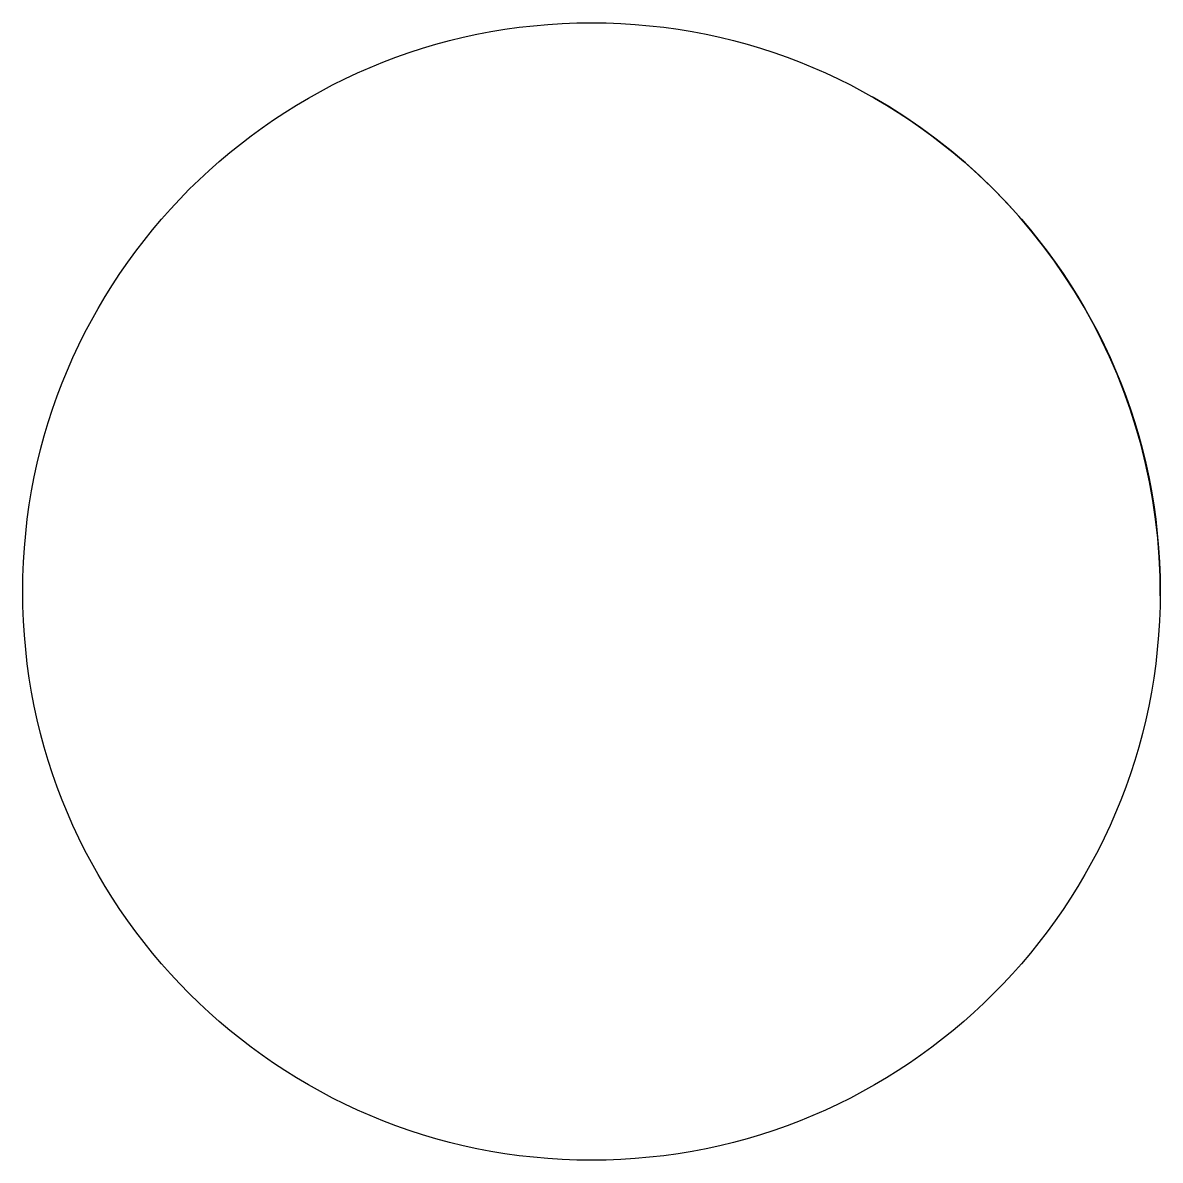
# Model space of a CAD drawing. Header units: millimetres. Extents: x 23.2 to 46.6, y 28.1 to 51.5.
import ezdxf

# ---------------------------------------------------------------- set-up
doc = ezdxf.new("R2010")
doc.units = ezdxf.units.MM
doc.layers.add('PYDXF', color=179, linetype='Continuous')

msp = doc.modelspace()

# ---------------------------------------------------------------- linework, layer by layer
at = {"layer": 'PYDXF'}
msp.add_circle((34.882, 39.828), 11.7, dxfattribs=at)
msp.add_arc((34.882, 39.828), 11.7, 359.569, 60.431, dxfattribs=at)

doc.saveas('drawing.dxf')
